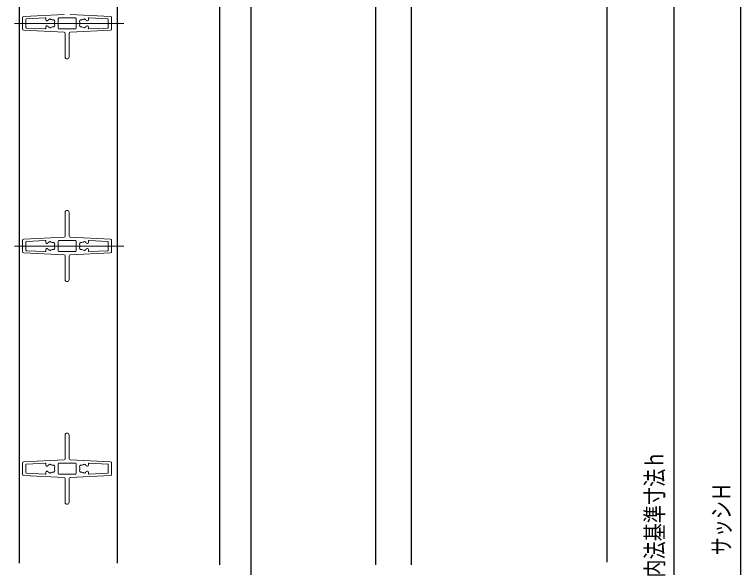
# Model space of a CAD drawing. Units: millimetres, scale not verified. Extents: x -693 to 693, y -1120 to 1122.
# Drawn here: x -372 to -45.8, y 381.6 to 630 of the extents above; entities that cross this region are included whole.
import ezdxf
from ezdxf.enums import TextEntityAlignment as Align

# ---------------------------------------------------------------- set-up
doc = ezdxf.new("R2010")
doc.units = ezdxf.units.MM
doc.header["$LTSCALE"] = 4
doc.layers.add('0-2_YKK_11', color=7, linetype='Continuous', lineweight=18)
for name, color, linetype in [('0-3_YKK_12', 2, 'Continuous'), ('0-6_YKK_D', 6, 'Continuous'), ('0-8_YSS_K', 3, 'Continuous')]:
    doc.layers.add(name, color=color, linetype=linetype)
doc.styles.add('ＭＳ ゴシック', font='')
doc.styles.get('ＭＳ ゴシック').set_extended_font_data('MS Gothic')

msp = doc.modelspace()

# ---------------------------------------------------------------- linework, layer by layer
at = {"layer": '0-2_YKK_11'}
for p, q in [((-367.868, 629.018), (-349.715, 629.968)), ((-346.968, 629.968), (-328.815, 629.018)), ((-368.342, 628.519), (-368.342, 623.468)), ((-366.842, 627.786), (-366.842, 624.201)), ((-366.557, 628.085), (-358.257, 628.52)), ((-357.942, 627.543), (-357.942, 628.22)), ((-357.542, 627.143), (-357.403, 627.143)), ((-352.342, 628.193), (-352.342, 623.793)), ((-344.642, 628.493), (-352.042, 628.493)), ((-344.342, 628.193), (-344.342, 623.793)), ((-339.142, 627.143), (-339.28, 627.143)), ((-338.742, 627.543), (-338.742, 628.22)), ((-338.426, 628.52), (-330.126, 628.085)), ((-329.842, 627.786), (-329.842, 624.201)), ((-328.342, 623.468), (-328.342, 628.519)), ((-322.797, 625.993), (-371.981, 625.993)), ((-349.715, 622.018), (-367.868, 622.968)), ((-358.257, 623.467), (-366.557, 623.901)), ((-357.942, 623.766), (-357.942, 624.443)), ((-357.542, 624.843), (-357.403, 624.843)), ((-352.042, 623.493), (-344.642, 623.493)), ((-328.815, 622.968), (-346.968, 622.018)), ((-339.142, 624.843), (-339.28, 624.843)), ((-338.742, 623.766), (-338.742, 624.443)), ((-330.126, 623.901), (-338.426, 623.467)), ((-349.242, 610.893), (-349.242, 621.519)), ((-347.442, 621.519), (-347.442, 610.893)), ((-349.242, 530.468), (-349.242, 541.093)), ((-347.442, 541.093), (-347.442, 530.468)), ((-368.342, 528.519), (-368.342, 523.468)), ((-367.868, 529.018), (-349.715, 529.968)), ((-366.557, 528.085), (-358.257, 528.52)), ((-344.642, 528.493), (-352.042, 528.493)), ((-346.968, 529.968), (-328.815, 529.018)), ((-338.426, 528.52), (-330.126, 528.085)), ((-328.342, 523.468), (-328.342, 528.519)), ((-322.797, 525.993), (-371.981, 525.993)), ((-366.842, 527.786), (-366.842, 524.201)), ((-357.942, 527.543), (-357.942, 528.22)), ((-357.542, 527.143), (-357.403, 527.143)), ((-352.342, 528.193), (-352.342, 523.793)), ((-344.342, 528.193), (-344.342, 523.793)), ((-339.142, 527.143), (-339.28, 527.143)), ((-338.742, 527.543), (-338.742, 528.22)), ((-329.842, 527.786), (-329.842, 524.201)), ((-349.715, 522.018), (-367.868, 522.968)), ((-358.257, 523.467), (-366.557, 523.901)), ((-357.942, 523.766), (-357.942, 524.443)), ((-357.542, 524.843), (-357.403, 524.843)), ((-352.042, 523.493), (-344.642, 523.493)), ((-328.815, 522.968), (-346.968, 522.018)), ((-339.142, 524.843), (-339.28, 524.843)), ((-338.742, 523.766), (-338.742, 524.443)), ((-330.126, 523.901), (-338.426, 523.467)), ((-349.242, 510.893), (-349.242, 521.519)), ((-347.442, 521.519), (-347.442, 510.893)), ((-349.242, 430.468), (-349.242, 441.093)), ((-347.442, 441.093), (-347.442, 430.468)), ((-368.342, 428.519), (-368.342, 423.468)), ((-367.868, 429.018), (-349.715, 429.968)), ((-366.842, 427.786), (-366.842, 424.201)), ((-366.557, 428.085), (-358.257, 428.52)), ((-357.942, 427.543), (-357.942, 428.22)), ((-352.342, 428.193), (-352.342, 423.793)), ((-344.642, 428.493), (-352.042, 428.493)), ((-346.968, 429.968), (-328.815, 429.018)), ((-344.342, 428.193), (-344.342, 423.793)), ((-338.742, 427.543), (-338.742, 428.22)), ((-338.426, 428.52), (-330.126, 428.085)), ((-329.842, 427.786), (-329.842, 424.201)), ((-328.342, 423.468), (-328.342, 428.519)), ((-357.942, 423.766), (-357.942, 424.443)), ((-357.542, 427.143), (-357.403, 427.143)), ((-357.542, 424.843), (-357.403, 424.843)), ((-339.142, 427.143), (-339.28, 427.143)), ((-339.142, 424.843), (-339.28, 424.843)), ((-338.742, 423.766), (-338.742, 424.443)), ((-349.715, 422.018), (-367.868, 422.968)), ((-358.257, 423.467), (-366.557, 423.901)), ((-352.042, 423.493), (-344.642, 423.493)), ((-349.242, 410.893), (-349.242, 421.519)), ((-347.442, 421.519), (-347.442, 410.893)), ((-328.815, 422.968), (-346.968, 422.018)), ((-330.126, 423.901), (-338.426, 423.467))]:
    msp.add_line(p, q, dxfattribs=at)
for centre, radius, start, end in [((-367.842, 628.519), 0.5, 92.99704, 180), ((-366.542, 627.786), 0.3, 92.99704, 180), ((-358.242, 628.22), 0.3, 360, 92.99704), ((-357.542, 627.543), 0.4, 180, 270), ((-357.403, 627.543), 0.4, 270, 315.20717), ((-355.842, 625.993), 1.8, 116.2602, 135.20717), ((-356.726, 627.787), 0.2, 296.2602, 333.1301), ((-356.102, 627.47), 0.5, 46.8699, 153.1301), ((-355.623, 627.981), 0.2, 226.8699, 263.7398), ((-355.842, 625.993), 1.8, 61.96926, 83.7398), ((-354.902, 627.759), 0.2, 241.96926, 287.70039), ((-354.613, 626.853), 0.75, 322.29961, 107.70039), ((-353.861, 626.273), 0.2, 142.29961, 188.03074), ((-355.842, 625.993), 1.8, 351.96926, 8.03074), ((-352.042, 628.193), 0.3, 90, 180), ((-344.642, 628.193), 0.3, 360, 90), ((-342.07, 626.853), 0.75, 72.29961, 217.70039), ((-342.822, 626.273), 0.2, 351.96926, 37.70039), ((-340.842, 625.993), 1.8, 171.96926, 188.03074), ((-341.781, 627.759), 0.2, 252.29961, 298.03074), ((-340.842, 625.993), 1.8, 96.2602, 118.03074), ((-341.06, 627.981), 0.2, 276.2602, 313.1301), ((-340.581, 627.47), 0.5, 26.8699, 133.1301), ((-339.957, 627.787), 0.2, 206.8699, 243.7398), ((-340.842, 625.993), 1.8, 44.79283, 63.7398), ((-339.28, 627.543), 0.4, 224.79283, 270), ((-339.142, 627.543), 0.4, 270, 360), ((-338.442, 628.22), 0.3, 87.00296, 180), ((-330.142, 627.786), 0.3, 360, 87.00296), ((-328.842, 628.519), 0.5, 360, 87.00296), ((-367.842, 623.468), 0.5, 180, 267.00296), ((-366.542, 624.201), 0.3, 180, 267.00296), ((-358.242, 623.766), 0.3, 267.00296, 0), ((-357.542, 624.443), 0.4, 90, 180), ((-357.403, 624.443), 0.4, 44.79283, 90), ((-355.842, 625.993), 1.8, 224.79283, 243.7398), ((-356.726, 624.2), 0.2, 26.8699, 63.7398), ((-356.102, 624.516), 0.5, 206.8699, 313.1301), ((-355.623, 624.005), 0.2, 96.2602, 133.1301), ((-355.842, 625.993), 1.8, 276.2602, 298.03074), ((-354.902, 624.228), 0.2, 72.29961, 118.03074), ((-354.613, 625.133), 0.75, 252.29961, 37.70039), ((-353.861, 625.714), 0.2, 171.96926, 217.70039), ((-352.042, 623.793), 0.3, 180, 270), ((-344.642, 623.793), 0.3, 270, 360), ((-342.07, 625.133), 0.75, 142.29961, 287.70039), ((-342.822, 625.714), 0.2, 322.29961, 8.03074), ((-341.781, 624.228), 0.2, 61.96926, 107.70039), ((-340.842, 625.993), 1.8, 241.96926, 263.7398), ((-341.06, 624.005), 0.2, 46.8699, 83.7398), ((-340.581, 624.516), 0.5, 226.8699, 333.1301), ((-339.957, 624.2), 0.2, 116.2602, 153.1301), ((-340.842, 625.993), 1.8, 296.2602, 315.20717), ((-339.28, 624.443), 0.4, 90, 135.20717), ((-339.142, 624.443), 0.4, 360, 90), ((-338.442, 623.766), 0.3, 180, 272.99704), ((-330.142, 624.201), 0.3, 272.99704, 360), ((-328.842, 623.468), 0.5, 272.99704, 0), ((-349.742, 621.519), 0.5, 0, 87.00296), ((-346.942, 621.519), 0.5, 92.99704, 180), ((-348.342, 610.893), 0.9, 180, 0), ((-348.342, 541.093), 0.9, 0, 180), ((-367.842, 528.519), 0.5, 92.99704, 180), ((-358.242, 528.22), 0.3, 360, 92.99704), ((-352.042, 528.193), 0.3, 90, 180), ((-349.742, 530.468), 0.5, 272.99704, 360), ((-346.942, 530.468), 0.5, 180, 267.00296), ((-344.642, 528.193), 0.3, 360, 90), ((-338.442, 528.22), 0.3, 87.00296, 180), ((-328.842, 528.519), 0.5, 360, 87.00296), ((-366.542, 527.786), 0.3, 92.99704, 180), ((-357.542, 527.543), 0.4, 180, 270), ((-357.403, 527.543), 0.4, 270, 315.20717), ((-355.842, 525.993), 1.8, 116.2602, 135.20717), ((-356.726, 527.787), 0.2, 296.2602, 333.1301), ((-356.102, 527.47), 0.5, 46.8699, 153.1301), ((-355.623, 527.981), 0.2, 226.8699, 263.7398), ((-355.842, 525.993), 1.8, 61.96926, 83.7398), ((-354.902, 527.759), 0.2, 241.96926, 287.70039), ((-354.613, 526.853), 0.75, 322.29961, 107.70039), ((-354.613, 525.133), 0.75, 252.29961, 37.70039), ((-353.861, 526.273), 0.2, 142.29961, 188.03074), ((-353.861, 525.714), 0.2, 171.96926, 217.70039), ((-355.842, 525.993), 1.8, 351.96926, 8.03074), ((-342.07, 526.853), 0.75, 72.29961, 217.70039), ((-342.07, 525.133), 0.75, 142.29961, 287.70039), ((-342.822, 526.273), 0.2, 351.96926, 37.70039), ((-342.822, 525.714), 0.2, 322.29961, 8.03074), ((-340.842, 525.993), 1.8, 171.96926, 188.03074), ((-341.781, 527.759), 0.2, 252.29961, 298.03074), ((-340.842, 525.993), 1.8, 96.2602, 118.03074), ((-341.06, 527.981), 0.2, 276.2602, 313.1301), ((-340.581, 527.47), 0.5, 26.8699, 133.1301), ((-339.957, 527.787), 0.2, 206.8699, 243.7398), ((-340.842, 525.993), 1.8, 44.79283, 63.7398), ((-339.28, 527.543), 0.4, 224.79283, 270), ((-339.142, 527.543), 0.4, 270, 360), ((-330.142, 527.786), 0.3, 360, 87.00296), ((-367.842, 523.468), 0.5, 180, 267.00296), ((-366.542, 524.201), 0.3, 180, 267.00296), ((-358.242, 523.766), 0.3, 267.00296, 0), ((-357.542, 524.443), 0.4, 90, 180), ((-357.403, 524.443), 0.4, 44.79283, 90), ((-355.842, 525.993), 1.8, 224.79283, 243.7398), ((-356.726, 524.2), 0.2, 26.8699, 63.7398), ((-356.102, 524.516), 0.5, 206.8699, 313.1301), ((-355.623, 524.005), 0.2, 96.2602, 133.1301), ((-355.842, 525.993), 1.8, 276.2602, 298.03074), ((-354.902, 524.228), 0.2, 72.29961, 118.03074), ((-352.042, 523.793), 0.3, 180, 270), ((-349.742, 521.519), 0.5, 0, 87.00296), ((-346.942, 521.519), 0.5, 92.99704, 180), ((-344.642, 523.793), 0.3, 270, 360), ((-341.781, 524.228), 0.2, 61.96926, 107.70039), ((-340.842, 525.993), 1.8, 241.96926, 263.7398), ((-341.06, 524.005), 0.2, 46.8699, 83.7398), ((-340.581, 524.516), 0.5, 226.8699, 333.1301), ((-339.957, 524.2), 0.2, 116.2602, 153.1301), ((-340.842, 525.993), 1.8, 296.2602, 315.20717), ((-339.28, 524.443), 0.4, 90, 135.20717), ((-339.142, 524.443), 0.4, 360, 90), ((-338.442, 523.766), 0.3, 180, 272.99704), ((-330.142, 524.201), 0.3, 272.99704, 360), ((-328.842, 523.468), 0.5, 272.99704, 0), ((-348.342, 510.893), 0.9, 180, 0), ((-348.342, 441.093), 0.9, 0, 180), ((-367.842, 428.519), 0.5, 92.99704, 180), ((-366.542, 427.786), 0.3, 92.99704, 180), ((-358.242, 428.22), 0.3, 360, 92.99704), ((-357.542, 427.543), 0.4, 180, 270), ((-357.403, 427.543), 0.4, 270, 315.20717), ((-355.842, 425.993), 1.8, 116.2602, 135.20717), ((-356.726, 427.787), 0.2, 296.2602, 333.1301), ((-356.102, 427.47), 0.5, 46.8699, 153.1301), ((-355.623, 427.981), 0.2, 226.8699, 263.7398), ((-355.842, 425.993), 1.8, 61.96926, 83.7398), ((-354.902, 427.759), 0.2, 241.96926, 287.70039), ((-354.613, 426.853), 0.75, 322.29961, 107.70039), ((-352.042, 428.193), 0.3, 90, 180), ((-349.742, 430.468), 0.5, 272.99704, 360), ((-346.942, 430.468), 0.5, 180, 267.00296), ((-344.642, 428.193), 0.3, 360, 90), ((-342.07, 426.853), 0.75, 72.29961, 217.70039), ((-341.781, 427.759), 0.2, 252.29961, 298.03074), ((-340.842, 425.993), 1.8, 96.2602, 118.03074), ((-341.06, 427.981), 0.2, 276.2602, 313.1301), ((-340.581, 427.47), 0.5, 26.8699, 133.1301), ((-339.957, 427.787), 0.2, 206.8699, 243.7398), ((-340.842, 425.993), 1.8, 44.79283, 63.7398), ((-339.28, 427.543), 0.4, 224.79283, 270), ((-339.142, 427.543), 0.4, 270, 360), ((-338.442, 428.22), 0.3, 87.00296, 180), ((-330.142, 427.786), 0.3, 360, 87.00296), ((-328.842, 428.519), 0.5, 360, 87.00296), ((-366.542, 424.201), 0.3, 180, 267.00296), ((-357.542, 424.443), 0.4, 90, 180), ((-357.403, 424.443), 0.4, 44.79283, 90), ((-355.842, 425.993), 1.8, 224.79283, 243.7398), ((-356.726, 424.2), 0.2, 26.8699, 63.7398), ((-356.102, 424.516), 0.5, 206.8699, 313.1301), ((-355.623, 424.005), 0.2, 96.2602, 133.1301), ((-355.842, 425.993), 1.8, 276.2602, 298.03074), ((-354.902, 424.228), 0.2, 72.29961, 118.03074), ((-354.613, 425.133), 0.75, 252.29961, 37.70039), ((-353.861, 426.273), 0.2, 142.29961, 188.03074), ((-353.861, 425.714), 0.2, 171.96926, 217.70039), ((-355.842, 425.993), 1.8, 351.96926, 8.03074), ((-342.07, 425.133), 0.75, 142.29961, 287.70039), ((-342.822, 426.273), 0.2, 351.96926, 37.70039), ((-342.822, 425.714), 0.2, 322.29961, 8.03074), ((-340.842, 425.993), 1.8, 171.96926, 188.03074), ((-341.781, 424.228), 0.2, 61.96926, 107.70039), ((-340.842, 425.993), 1.8, 241.96926, 263.7398), ((-341.06, 424.005), 0.2, 46.8699, 83.7398), ((-340.581, 424.516), 0.5, 226.8699, 333.1301), ((-339.957, 424.2), 0.2, 116.2602, 153.1301), ((-340.842, 425.993), 1.8, 296.2602, 315.20717), ((-339.28, 424.443), 0.4, 90, 135.20717), ((-339.142, 424.443), 0.4, 360, 90), ((-330.142, 424.201), 0.3, 272.99704, 360), ((-367.842, 423.468), 0.5, 180, 267.00296), ((-358.242, 423.766), 0.3, 267.00296, 0), ((-352.042, 423.793), 0.3, 180, 270), ((-349.742, 421.519), 0.5, 0, 87.00296), ((-346.942, 421.519), 0.5, 92.99704, 180), ((-344.642, 423.793), 0.3, 270, 360), ((-338.442, 423.766), 0.3, 180, 272.99704), ((-328.842, 423.468), 0.5, 272.99704, 0), ((-348.342, 410.893), 0.9, 180, 0)]:
    msp.add_arc(centre, radius, start, end, dxfattribs=at)
at = {"layer": '0-3_YKK_12'}
for p, q in [((-369.842, 841.993), (-369.842, 383.493)), ((-325.842, 841.993), (-325.842, 383.493)), ((-279.842, 762.32), (-279.842, 382.733)), ((-209.742, 761.993), (-209.742, 382.733)), ((-193.842, 761.993), (-193.842, 382.733))]:
    msp.add_line(p, q, dxfattribs=at)
at = {"layer": '0-6_YKK_D'}
for p, q in [((-45.842, 791.995), (-45.842, 21.993)), ((-75.842, 761.993), (-75.842, 61.993))]:
    msp.add_line(p, q, dxfattribs=at)
at = {"layer": '0-8_YSS_K'}
for p, q in [((-265.842, 801.227), (-265.842, 394.166)), ((-105.842, 781.993), (-105.842, 384.003)), ((-265.842, 410.493), (-265.842, -0.007))]:
    msp.add_line(p, q, dxfattribs=at)

# ---------------------------------------------------------------- texts
at = {"layer": '0-6_YKK_D', "style": 'ＭＳ ゴシック', "width": 0.75}
for s, p in [('内法基準寸法ｈ', (-78.042, 377.067)), ('サッシＨ', (-48.042, 387.067))]:
    msp.add_text(s, height=7.962, rotation=90, dxfattribs=at).set_placement(p, align=Align.BOTTOM_LEFT)

doc.saveas('drawing.dxf')
